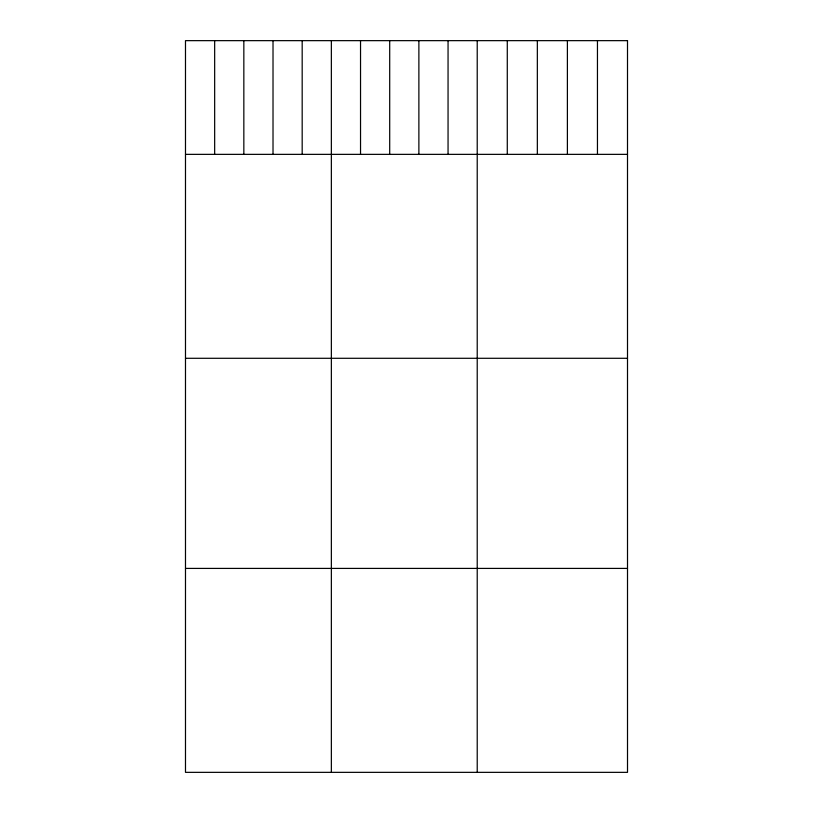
<?xml version="1.0" encoding="UTF-8"?>
<svg xmlns="http://www.w3.org/2000/svg" width="813" height="813" viewBox="0 0 813 813"><rect width="100%" height="100%" fill="white"/><g stroke="black" fill="none" stroke-linecap="round" stroke-linejoin="round"><path stroke-width="1.22" d="M185.486 154.358L627.504 154.358M185.486 358.289L627.514 358.289M185.486 568.409L627.514 568.409M597.453 40.65L597.453 154.358M567.393 40.65L567.393 154.358M537.342 40.65L537.342 154.358M507.282 40.65L507.282 154.358M477.221 40.65L477.221 772.35M448.054 40.65L448.054 154.358M418.878 40.65L418.878 154.358M389.701 40.65L389.701 154.358M360.535 40.65L360.535 154.358M331.358 40.65L331.358 772.35M302.182 40.65L302.182 154.358M273.016 40.65L273.016 154.358M243.839 40.65L243.839 154.358M214.662 40.65L214.662 154.358M627.514 40.65L185.486 40.65L185.486 772.35L627.514 772.35L627.504 40.65"/></g></svg>
